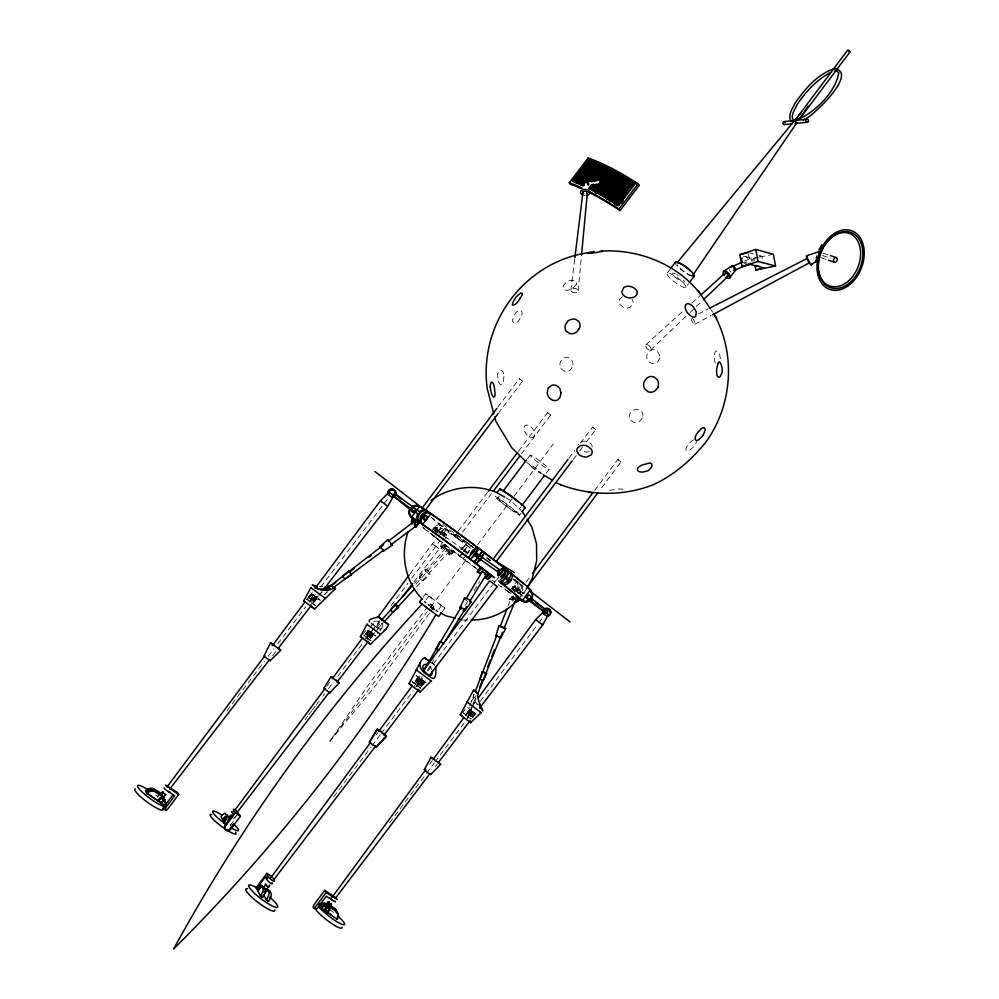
<?xml version="1.0" encoding="UTF-8"?>
<svg xmlns="http://www.w3.org/2000/svg" width="999" height="999" viewBox="0 0 999 999"><rect width="100%" height="100%" fill="white"/><g stroke="black" fill="none" stroke-linecap="round" stroke-linejoin="round"><path stroke-width="0.75" stroke-dasharray="5 3.75" d="M446.491 535.526L446.416 534.552M522.602 381.106L519.318 378.671L522.602 381.106L499.163 412.2M416.583 586.775L449.275 551.498L448.226 549.837L445.766 548.414L414.722 583.079M449.275 551.498L445.766 548.414M578.171 290.784L581.368 256.768M518.419 451.286L547.514 412.662L549.325 413.748L550.661 414.985L521.565 453.671M570.879 290.334L574.862 257.929M550.649 415.06L547.514 412.737M442.432 535.576L442.058 534.153L440.347 534.428A1.261 0.687 -51.8 0 1 441.77 532.842A1.261 0.687 -51.8 0 1 441.67 534.49A3.721 1.161 -52.4 0 1 444.543 533.016A3.721 1.161 -52.4 0 1 443.194 536.5M465.746 559.403C465.646 561.363 462.437 558.953 463.748 557.892M458.454 553.896C457.23 555.606 460.889 557.267 460.976 554.557M580.157 443.231L592.719 427.122L595.704 429.495L585.377 443.294M595.679 429.57L592.32 427.072M465.821 716.096L469.143 707.429M469.705 705.981L474.15 694.405M508.029 606.193L511.401 597.477L515.684 599.125M472.452 705.656L467.345 718.631L473.838 709.927M473.014 704.22L475.849 697.015M467.757 718.493L471.815 708.441M472.39 706.992L475.861 698.376M460.776 549.213C461.476 546.952 463.973 547.614 462.025 549.313M462.3 547.477L460.951 549.462M442.245 542.32L439.21 548.926L413.648 582.255M594.617 490.484L617.794 459.503L618.481 459.827L621.003 461.888L599.662 490.447M620.978 461.95L617.757 459.565M526.523 588.698L523.688 593.743L520.654 596.853M463.886 551.835L465.809 551.211M414.323 686.163L419.892 676.773M422.215 676.66L415.846 687.237L422.377 678.521M465.234 605.307L467.632 601.348M474.001 590.784L479.582 581.53M382.142 627.709C385.602 621.79 375.037 619.105 371.79 622.764C372.652 624.924 375.025 625.948 376.835 627.222C382.142 630.794 384.74 623.713 377.634 633.691M417.57 686.375L422.465 678.408M427.36 670.429L433.891 659.802M444.88 538.261L446.403 537.499L465.746 551.298L465.721 553.259M431.044 611.026L433.991 606.768L430.107 603.858M468.519 553.209L462.437 548.626L461.838 549.562M429.433 613.324L376.236 684.839L329.845 741.233L371.128 681.031L426.011 608.878M475.924 695.566L474.925 698.251L477.247 704.245M429.595 764.297L432.355 760.526M465.571 715.247L471.103 707.692M472.028 706.43L476.635 700.149M375.961 735.089L377.809 732.579M413.836 683.691L419.38 676.173M326.723 686.251L330.432 681.243M363.798 636.251L369.355 628.746M370.279 627.497L374.912 621.253M410.127 573.763L432.355 543.756L437.862 539.048M306.743 599.55L312.337 592.057M462.674 712.687L465.122 709.39M471.141 701.335L475.512 695.466M466.945 713.149L469.767 709.377L471.603 710.626L473.089 711.75L470.104 715.696L466.945 713.149L472.177 716.97M467.107 713.323L469.98 709.502M467.47 713.636L470.379 709.765M467.982 714.06L470.929 710.152M468.618 714.572L471.603 710.626M469.355 715.122L472.152 711.375L469.767 709.377M469.542 714.922L472.327 711.176M389.573 822.914L425.686 774.5M426.61 773.251L434.016 763.323M434.94 762.075L464.572 722.352M480.332 701.223L537.812 624.15M538.736 622.901L543.369 616.695M470.104 715.696L470.841 716.246L473.813 712.299L467.17 707.367M470.841 716.246L471.516 716.72L474.45 712.811L473.376 711.9M472.465 717.369L474.975 713.224L472.065 717.107L471.516 716.72M472.702 717.457L475.324 713.536M419.28 577.11L425.012 569.442M509.727 590.996L516.62 581.78L517.869 582.617A6.506 5.257 -55.7 0 1 516.683 591.945M512.687 589.535L517.869 582.617M514.735 590.958L519.93 584.015L521.178 584.865M512.774 599.85A6.568 6.119 -57.7 0 1 511.226 599.862L509.44 599.088L511.963 595.716M510.214 599.587L513.573 595.092M515.984 591.808L520.304 586.026M526.036 582.167L530.669 575.973M512.537 601.123L515.072 597.727M520.629 596.041L526.785 587.812M439.085 609.328L441.433 605.481M442.245 611.7L444.942 608.116L439.548 604.058M516.471 512.749A11.888 0.762 36.9 0 0 503.384 501.985A11.888 0.762 36.9 0 0 501.261 502.022A11.888 0.762 36.9 0 0 516.471 512.749L520.966 506.768M546.216 473.139L549.038 469.405A11.863 1.111 36.9 0 0 536.188 458.379A11.863 1.111 36.9 0 0 533.703 458.903A11.863 1.111 36.9 0 0 549.038 469.405M685.701 287.462A11.751 2.547 37 0 0 673.838 275.387A11.751 2.547 37 0 0 669.867 277.909A11.751 2.547 37 0 0 685.701 287.462L688.473 283.778M519.58 515.122A15.809 1.011 36.9 0 0 502.197 500.799A15.809 1.011 36.9 0 0 499.325 500.824A15.809 1.011 36.9 0 0 519.58 515.122L521.378 512.724M568.918 458.216L574.537 450.724M573.201 459.528L578.821 452.035M579.757 450.786L584.44 444.543M421.578 686.001C413.661 684.377 414.86 673.151 422.14 679.907L419.13 683.915C420.816 688.361 426.498 683.041 423.588 681.031L420.579 685.052M415.559 681.505L418.481 677.297M415.409 681.343L418.743 677.447M415.921 681.83L418.581 677.472M415.734 681.48L419.205 677.747M416.458 682.267L419.48 678.234L418.943 677.797M416.183 681.768L416.795 682.192L419.805 678.171M417.132 682.804L420.154 678.771L419.48 678.234M416.795 682.192L417.52 682.717L420.542 678.696M417.894 683.403L420.929 679.37L416.059 675.461L423.339 680.619M417.52 682.717L418.319 683.304L421.341 679.295M333.678 796.827L371.029 747.015M371.965 745.766L380.369 734.552M381.293 733.316L413.037 690.971M427.972 671.041L492.382 585.127M493.319 583.878L498.913 576.411M418.718 684.015L421.74 679.982L420.104 678.796M496.94 579.607L498.763 577.16M419.518 684.602L422.54 680.569L426.148 682.991L422.914 680.494L419.905 684.515M420.242 685.127L423.264 681.093L424.65 681.955M420.854 685.551L423.876 681.518M421.116 685.489L424.125 681.468M421.316 685.851L424.338 681.817M421.466 685.814L424.488 681.78M431.755 533.354A6.469 3.521 -51.8 0 0 432.48 535.102L434.153 536.401L436.738 532.979M437.599 531.843L441.895 526.136L440.234 524.825A6.469 3.521 -51.8 0 0 432.842 529.47M362.749 634.565L366.733 629.27L373.738 634.44L370.941 638.036L365.409 633.865L370.941 638.036M440.347 534.003L444.655 528.309L446.316 529.607L442.02 535.302M365.522 633.99L368.206 630.269L368.893 630.706L366.171 634.315M365.746 634.028L368.469 630.419M365.821 634.253L368.244 630.381M366.283 634.64L368.544 630.644M366.745 634.715L369.468 631.106L366.858 629.295M366.883 635.102L369.605 631.493M367.407 635.202L370.13 631.593L368.893 630.669M367.557 635.639L370.292 632.017M368.132 635.726L370.854 632.13L372.327 633.204L373.614 634.315L370.904 637.924M305.032 719.755L307.829 716.033M308.766 714.797L311.576 711.076M312.5 709.839L315.309 706.118M316.246 704.882L319.056 701.161M322.789 696.203L324.663 693.718M328.396 688.761L333.079 682.554M337.749 676.36L363.923 641.645M366.733 637.911L379.857 620.516M391.096 605.606L407.967 583.241M411.713 578.271L439.822 540.983M368.294 636.188L371.016 632.567M368.856 636.276L371.578 632.679L375.836 636.076L369.131 631.281M369.018 636.725L371.74 633.104M369.543 636.813L372.265 633.204M369.68 637.2L372.415 633.591M370.13 637.275L372.852 633.666M370.254 637.599L372.977 633.99M370.592 637.662L373.314 634.053M370.679 637.886L373.401 634.278M230.257 825.274L233.828 820.541M441.233 548.726L444.555 544.318L443.381 543.568A6.456 2.048 -52.5 0 0 441.196 548.226L443.131 550.187L446.453 545.779L443.381 543.568M456.031 537.162L454.595 535.988L457.405 532.255M458.354 531.006L487.45 492.395M462.45 532.155L491.533 493.543M448.788 554.507L452.11 550.099L450.924 549.35A6.444 2.073 -52.5 0 0 448.751 554.008L450.686 555.956L454.008 551.56L450.924 549.35M423.064 597.29L425.761 593.706L431.743 598.189M497.589 498.414L499.388 496.016M527.509 458.666L530.232 455.057M667.207 273.064L669.979 269.38M462.312 549.1L465.721 544.567L470.591 548.251M426.223 599.662L428.921 596.078L429.558 596.553M460.052 556.293L462.612 552.884M463.461 551.748L467.732 546.078L463.449 551.073M463.361 558.791L465.909 555.382M466.77 554.245L471.029 548.576M330.045 740.971L427.147 611.825M430.881 606.855L466.371 559.665M477.572 544.767L513.086 497.539M514.023 496.291L553.271 444.093M497.752 407.205L519.318 378.671M434.203 532.817L440.234 524.825M309.702 598.613L308.316 597.464L311.164 593.468L308.229 597.34L314.26 601.848L317.195 597.976L314.198 595.566L312.687 594.455L309.702 598.613L314.26 601.848M157.392 797.027L158.941 794.992M308.641 597.564L312.063 594.018L309.128 597.889M308.616 597.727L311.551 593.856L310.701 593.181M309.078 598.114L312.025 594.243L311.164 593.468M310.489 598.851L313.424 594.992M310.427 599.175L313.374 595.292L317.195 597.976M226.998 710.689L264.535 661.188M268.294 656.231L273.913 648.813M277.672 643.856L305.831 606.73M309.578 601.785L315.209 594.355M320.854 586.925L388.461 497.777M312.05 600.012L314.985 596.153M312 600.349L314.935 596.465M312.724 600.874L315.709 596.715M313.399 601.061L316.321 597.202M313.361 601.311L316.296 597.439M313.873 601.46L316.795 597.589M313.848 601.635L316.783 597.764M314.148 601.81L317.095 597.864M324.925 594.255L326.76 591.833M435.264 766.62L437.162 764.123M472.964 716.907L476.735 711.937M419.792 688.161L425.462 680.731M369.155 640.284L374.837 632.866M375.786 631.643L382.405 623.001M461.463 549.562L465.721 544.567M272.54 655.731L276.348 650.786M312.525 603.896L318.231 596.478M319.18 595.254L322.04 591.545M461.738 549.413L462.937 547.952M467.707 552.31L469.48 550.137M475.474 713.736L473.101 712.2M365.072 638.548L380.582 621.216M446.428 550.012L447.315 549.038M365.796 639.16L372.065 632.28M376.236 627.697L381.456 621.965M415.909 584.153L447.227 549.762M367.02 640.247L373.351 633.416M377.572 628.87L382.842 623.176M650.761 349.875L688.91 313.561M690.034 312.5L702.372 300.749M234.852 817.357L236.626 815.471M645.841 344.73L683.778 310.439M691.82 303.159L699.862 295.891M423.276 580.594L430.394 574.15M306.88 599.275L309.84 601.635L317.282 595.953M318.506 595.017L322.178 592.182M309.877 602.085L317.27 596.478M310.389 604.795L319.068 598.314M324.026 594.617L327.747 591.845M622.402 296.715L620.004 298.826A7.018 5.757 -1 0 0 620.217 304.645L622.864 306.918A7.005 6.219 17.8 0 0 629.87 307.317L633.041 303.908A7.018 5.232 27.1 0 0 632.18 299.55M694.755 324.263L711.201 315.447M698.251 314.011L707.941 309.066M744.505 261.101L751.223 258.092A2.198 0.624 66.6 0 1 753.009 261.064M443.094 545.117L441.758 547.165L451.223 554.408L452.36 553.533L452.759 552.435L443.219 545.117L441.758 547.165M754.22 261.226L753.671 258.304L757.791 257.255M759.165 256.905L761.912 256.206L763.273 263.524M589.06 451.635L587.449 451.973A7.03 4.82 17.8 0 1 580.656 449.975M753.671 258.304L758.216 257.38M759.74 257.068L771.865 254.608M322.764 586.638L319.58 586.563M462.587 620.054L469.83 619.954M452.684 552.372L451.223 554.408M515.771 599.263L511.363 597.514M743.78 262.762L746.528 263.461M745.479 256.606L755.094 259.116M509.44 599.088L510.452 599.35A6.568 6.119 -57.7 0 0 514.91 598.189M749.6 252.897L753.708 254.008M759.178 255.469L761.912 256.206M435.676 531.293L437.2 530.931L437.137 529.358M823.164 253.197L829.045 255.17M822.577 255.544L830.931 258.379M821.128 257.717L828.471 260.215M380.856 630.057L371.153 623.526L375.961 627.047M454.595 535.988L457.754 538.386L456.318 537.212M430.594 607.242L434.39 609.365M439.173 530.669L435.901 528.821L434.94 530.569M505.806 497.702L510.764 500.624L521.116 510.414M310.726 593.056L311.576 593.693M542.482 474.238L534.34 469.28L526.823 462.387M440.084 527.41L473.489 547.714M446.453 545.779L445.279 545.029A6.456 2.048 -52.5 0 0 443.106 549.687L443.131 550.187M454.008 551.56L452.809 550.799A6.444 2.073 -52.5 0 0 450.649 555.456L450.686 555.956M513.049 596.59L516.958 599.138M412.175 681.568L420.891 688.074M512.15 597.439L512.874 597.914M463.074 712.836L471.178 718.88M306.943 599.013L315.896 605.769M315.384 605.619L309.84 601.635M311.238 593.356L320.342 600.312L312.65 594.73M435.364 531.118L437.662 532.679M515.047 586.151L515.834 586.688M520.004 589.535L520.791 590.072M515.059 587.175L519.817 590.446A1.274 1.036 -55.7 0 1 519.218 592.519A1.274 1.036 -55.7 0 1 517.919 591.283A1.274 1.036 -55.7 0 1 519.817 590.446M439.036 523.863L473.501 547.614M513.623 589.273L518.381 592.544M512.387 589.273A2.135 1.723 -55.7 0 1 513.811 586.113A2.135 1.723 -55.7 0 1 515.859 588.061A2.135 1.723 -55.7 0 1 513.036 589.885L513.449 590.172M420.492 688.186L411.888 681.618M470.991 719.105L463.511 713.461M363.998 635.302L371.178 640.709M370.617 640.634L364.16 635.814M474.188 712.986L476.086 714.235L474.413 712.724M444.942 608.116L438.998 603.658M431.456 662.837L434.902 665.371M369.98 631.455L371.153 632.317M473.651 712.487L467.033 707.479M421.428 679.782L422.727 680.744M524.2 593.943L517.17 588.598M522.677 595.991L515.646 590.634M434.715 609.353L431.543 606.98M434.215 610.014L431.056 607.642M442.682 524.413L473.538 547.564L467.644 542.807M487.137 557.767L490.846 560.551M430.956 604.482L431.905 605.194M432.192 605.431L433.991 606.768L430.769 604.358M441.608 605.594L425.761 593.706M430.631 606.193L433.891 608.653M430.144 606.855L434.802 610.364M431.131 597.752L428.921 596.078M431.893 663.049L434.265 664.847M472.152 711.375L472.914 711.937M418.319 683.304L419.13 683.915M444.043 547.302L445.816 548.651M444.43 532.904L446.241 534.29M441.521 534.415A3.284 1.024 -52.4 0 1 443.831 532.991L446.316 534.915A3.272 1.024 -52.4 0 1 445.217 538.074M456.406 534.328L473.551 547.539M486.988 557.904L490.646 560.726M515.059 579.545L519.942 583.304M439.735 534.328A2.11 1.149 -51.8 0 1 442.295 532.13L442.994 532.617M435.876 528.109L441.958 532.879M434.44 530.182L439.31 534.003M311.95 594.255L312.962 595.054M486.738 558.041L490.322 560.901M513.049 579.045L515.447 580.956M436.888 529.108L446.615 538.136M477.36 704.894L474.225 699.525L473.501 694.43M711.038 309.727L712.712 312.212M430.182 666.121L431.693 669.467M748.513 254.033L750.174 262.987M720.404 358.778L719.755 355.07A7.218 2.198 75.3 0 0 716.907 350.986A7.218 3.259 73.5 0 0 714.61 354.146L714.51 359.59A7.218 3.621 -89.8 0 0 715.321 362.987M466.858 600.936A3.871 1.061 31.1 0 1 466.058 600.374M330.057 909.927A16.696 2.847 37.5 0 1 333.516 912.487M512.799 589.547A2.135 1.723 -55.7 0 1 514.373 586.351A2.135 1.723 -55.7 0 1 516.171 588.698A2.135 1.723 -55.7 0 1 513.074 589.922M518.019 593.331A2.135 1.723 -55.7 0 1 518.843 589.934A2.135 1.723 -55.7 0 1 521.253 591.57A2.135 1.723 -55.7 0 1 518.394 593.581M517.607 593.044A2.135 1.723 -55.7 0 1 518.281 589.735A2.135 1.723 -55.7 0 1 520.854 590.933A2.135 1.723 -55.7 0 1 518.419 593.418M511.301 593.518A6.506 5.257 -55.7 0 1 510.102 593.006L508.866 592.145A6.506 5.257 -55.7 0 0 510.064 592.657M516.62 581.78A6.506 5.257 -55.7 0 1 514.185 592.007M519.93 584.015A6.518 5.27 -55.7 0 1 518.731 593.369M521.977 585.926A6.531 5.27 -55.7 0 1 519.98 594.23M515.684 598.701A6.568 6.119 -57.7 0 1 514.285 599.462M230.806 824.425A11.551 3.484 -56 0 1 230.469 825.186M433.017 529.57A2.123 1.149 -51.8 0 1 434.702 527.11A2.123 1.149 -51.8 0 1 436.188 527.847A2.123 1.149 -51.8 0 1 434.49 530.294A1.261 0.687 -51.8 0 0 435.989 529.083A1.261 0.687 -51.8 0 0 435.539 528.071A1.261 0.687 -51.8 0 0 434.253 529.395M433.653 529.557A2.123 1.149 -51.8 0 1 435.539 527.422A2.123 1.149 -51.8 0 1 436.725 528.421A2.123 1.149 -51.8 0 1 435.052 530.731M440.472 534.303A2.11 1.149 -51.8 0 1 443.119 532.704A2.11 1.149 -51.8 0 1 442.12 535.664M442.295 532.13A2.11 1.149 -51.8 0 1 441.958 534.865M434.153 536.401A6.456 3.521 -51.8 0 1 433.653 535.664M434.515 530.781A6.456 3.521 -51.8 0 1 441.895 526.136M436.188 536.813A6.456 3.521 -51.8 0 0 436.913 538.561L438.586 539.86A6.444 3.534 -51.8 0 1 437.862 538.111M438.124 531.618A6.456 3.521 -51.8 0 1 444.655 528.309M439.785 532.917A6.444 3.534 -51.8 0 1 446.316 529.607M464.173 551.91A1.249 1.249 0 0 1 465.959 551.298A1.249 1.249 0 0 1 466.333 553.134M437.287 531.93A1.261 1.061 -55.5 0 1 438.461 530.494A1.261 1.061 -55.5 0 1 439.535 531.63A1.261 1.061 -55.5 0 1 438.174 532.879M230.869 825.311A2.16 0.649 -55.9 0 1 230.994 824.625M443.469 536.975A3.272 1.024 -52.4 0 1 446.316 534.915M443.831 532.991A3.284 1.024 -52.4 0 1 443.206 535.464M443.618 535.901A3.721 1.174 -52.4 0 1 446.353 534.403A3.721 1.174 -52.4 0 1 444.992 537.887M155.719 795.079A17.408 3.097 36.3 0 1 157.992 796.915M157.805 796.927A2.323 2.135 -29.1 0 1 158.554 795.379M157.705 796.665A2.323 2.135 -29.1 0 1 158.067 795.566M692.507 318.231A3.771 1.049 62.7 0 1 694.967 323.201A3.771 1.049 62.7 0 1 693.231 323.177A3.771 1.049 62.7 0 1 691.071 318.206M751.897 261.201A2.198 0.624 66.6 0 1 751.223 258.092M731.218 272.14A2.185 1.174 47.5 0 1 730.356 271.466M729.994 271.029A2.185 1.174 47.5 0 1 729.457 269.68M585.164 195.579A4.67 3.059 5.9 0 1 583.965 195.404M592.207 446.978A7.005 5.844 6.8 0 0 586.688 441.296L583.029 441.308L579.932 442.807A7.168 4.908 17.8 0 0 578.384 444.892M683.528 280.207A7.393 1.611 37 0 1 681.518 281.543A7.393 1.611 37 0 1 673.301 275.15A7.393 1.611 37 0 1 675.287 273.788M676.723 274.575A7.393 1.611 37 0 1 678.271 275.574M693.643 439.897A7.18 3.696 -56.8 0 0 689.797 443.081L687.312 445.841A7.193 3.409 -40 0 0 686.288 450.537L687.762 450.999A7.193 1.723 -43.4 0 0 692.844 447.527L695.341 444.755A7.18 1.998 -58.6 0 0 696.403 441.82M609.59 490.734A7.28 1.561 3.6 0 1 611.151 490.084L616.096 489.423A7.268 2.348 -10.4 0 1 622.752 489.26L624.113 489.797A7.268 0.949 -14.3 0 1 622.527 490.921M743.194 256.968A3.197 2.972 -70.2 0 1 747.552 258.803A3.197 2.972 -70.2 0 1 744.555 262.849M509.253 592.444A70.18 1.923 36.9 0 1 491.87 579.969M475.749 568.094A70.18 1.923 36.9 0 1 422.028 526.823M523.289 586.313A70.142 2.435 36.9 0 1 513.274 579.47M469.33 547.315A70.142 2.435 36.9 0 1 432.405 518.568M508.678 591.808A65.647 1.798 36.9 0 1 500.599 586.101M477.547 569.28A65.647 1.798 36.9 0 1 427.272 530.794M424.862 528.858A65.647 1.798 36.9 0 1 422.664 527.072M516.471 581.406A65.609 2.273 36.9 0 1 513.224 579.17M469.667 547.39A65.609 2.273 36.9 0 1 428.559 515.047M691.882 275.499A10.04 2.26 37 0 1 683.865 271.341A10.04 2.26 37 0 1 676.96 264.573M691.595 276.211A11.738 2.635 37 0 1 676.66 265.259M534.39 435.527L533.216 437.287A7.068 3.646 44.8 0 1 527.897 435.901A7.068 3.297 54.7 0 1 524.075 429.895L524.487 426.123A7.055 4.583 64.3 0 1 529.333 425.849L532.042 428.059A7.055 5.045 49.5 0 1 534.652 434.353L534.39 435.527M520.479 591.233L518.918 593.194L520.479 591.233M503.921 376.586L503.459 380.294A7.33 2.86 81.7 0 1 501.773 384.79A7.18 2.81 81.7 0 1 497.789 378.758L497.639 373.863L499.463 371.041A7.168 3.521 -83.3 0 1 503.496 373.151L503.921 376.586M659.69 358.054L658.166 361.288L655.269 363.261A6.993 6.543 -89.4 0 1 647.752 360.302L647.027 358.629A7.168 6.706 -89.4 0 1 648.501 351.71L652.647 349.55A6.993 5.994 64.6 0 1 659.69 356.268L659.69 358.054M520.117 318.231L518.444 321.004A7.143 4.021 -68 0 1 513.823 323.002L512.662 321.516A7.143 2.435 -64 0 1 514.148 315.434L516.121 312.3A7.13 2.71 -48.3 0 1 520.754 310.314L521.89 311.813A7.13 4.296 -50.1 0 1 520.404 317.882L520.117 318.231M572.115 367.432L570.304 369.955A6.906 6.518 72.6 0 1 563.748 370.866L561.088 368.656A6.906 5.969 -83.7 0 1 560.427 361.725L562.474 358.828A6.906 6.231 -53.5 0 1 569.043 357.929L571.69 360.139A6.906 6.768 -58.8 0 1 572.352 367.058L572.115 367.432M642.394 417.919L640.147 420.679A6.931 5.644 -27.6 0 1 633.391 422.152L630.606 420.329A6.918 6.369 -10.9 0 1 629.757 413.936L632.005 411.176A6.918 6.618 -50.3 0 1 638.748 409.715L641.533 411.513A6.918 5.907 -53.6 0 1 642.394 417.919M576.373 284.278L573.364 287.5A7.318 4.396 -32.9 0 1 566.87 290.297L565.422 290.16A7.143 4.296 -32.9 0 1 563.636 285.102L567.32 281.268L570.891 280.282A7.143 4.058 -14.6 0 1 576.373 284.278M237.013 815.384L233.666 818.406L236.9 815.496M432.542 543.868L439.21 548.926L432.542 543.868M425.499 570.754A3.584 0.937 42.3 0 0 430.194 574.3A3.584 0.937 42.3 0 0 427.422 570.354A3.584 0.937 42.3 0 0 425.499 570.754M419.642 578.084A2.66 0.699 42.3 0 0 423.126 580.706A2.66 0.699 42.3 0 0 421.079 577.772A2.66 0.699 42.3 0 0 419.642 578.084M514.685 589.398A1.274 1.024 -55.7 0 0 515.272 587.337A1.274 1.024 -55.7 0 0 513.399 588.161A1.274 1.024 -55.7 0 0 514.685 589.398M516.308 590.634A1.274 0.749 -52 0 0 517.307 588.748A1.274 0.749 -52 0 0 515.621 589.472A1.274 0.749 -52 0 0 516.308 590.634M512.812 598.925A1.286 1.199 -57.5 0 0 513.299 596.765A1.286 1.199 -57.5 0 0 511.263 597.527A1.286 1.199 -57.5 0 0 512.812 598.925M645.741 346.366A3.559 1.711 47.2 0 0 650.374 350.112A3.559 1.711 47.2 0 0 648.801 345.429A3.559 1.711 47.2 0 0 645.741 346.366M571.965 291.983A3.659 2.235 6 0 0 578.059 291.358A3.659 2.235 6 0 0 573.563 288.336A3.659 2.235 6 0 0 571.965 291.983M531.218 466.383A7.455 0.662 36.9 0 0 540.834 473.002A7.455 0.662 36.9 0 0 532.717 466.083A7.455 0.662 36.9 0 0 531.218 466.383"/><path stroke-width="1.5" d="M382.567 549.962L383.616 550.998L392.32 545.029L387.912 539.497L380.219 546.528L380.869 547.739M383.616 550.998L380.219 546.528M387.912 539.497L388.761 541.121M581.518 255.22L587.462 191.808M731.318 267.108L731.355 266.646A2.597 1.411 46.5 0 1 732.816 266.121L733.94 266.733A2.872 1.561 46.5 0 1 735.539 268.931L735.601 269.93A2.597 1.411 46.5 0 1 734.14 270.454L733.591 270.217M395.005 604.233L390.609 609.79L392.108 611.788L393.269 612.3L393.156 611.513M574.862 257.929L583.016 191.558M815.946 261.913L816.782 255.906M583.916 183.229L584.003 182.742A2.023 1.586 42.5 0 1 585.027 181.868L586.663 182.243A2.735 2.16 42.4 0 1 587.612 183.104M588.111 185.252L587.936 183.641M165.759 808.903L163.711 807.567L163.411 808.666L165.534 809.515M472.377 556.955C486.326 533.329 473.588 563.985 468.369 557.779L476.648 546.765L484.527 552.722L481.918 557.005M418.818 514.585L393.032 495.529L393.556 494.23L394.53 493.394L420.342 512.462L418.818 514.585L418.956 513.973M479.283 559.977L480.082 559.128M369.255 621.89C368.169 618.219 375.936 618.319 378.171 616.683L388.561 625.074L385.751 629.432L370.529 644.18L360.389 636.625L367.008 624.213M476.648 546.765L468.369 557.779M408.241 531.618C399.95 554.333 405.094 581.893 422.315 599.113M478.296 555.906C479.183 552.897 474.1 554.358 476.273 556.493L497.902 571.89M488.548 577.959L489.697 577.784L489.935 576.361M473.926 690.971L473.601 690.047L478.146 693.855C475.024 697.514 487.05 717.045 481.343 708.815M429.545 661.313L424.575 657.767C415.559 662.612 421.178 672.277 428.421 675.349C436.9 684.203 435.714 671.753 436.051 666.208M502.022 626.848L505.656 628.621L500.824 637.712L496.016 635.726L498.826 625.998L501.148 626.523M485.876 673.026L486.625 673.526L483.354 680.431L479.932 679.133L482.192 671.765L484.852 672.552M475.262 691.52L496.915 635.114M500.249 626.435L506.918 609.09M479.82 686.925L482.654 679.72M487.762 666.745L490.596 659.54M491.733 656.655L494.567 649.45M477.597 694.068L502.485 632.28M504.22 627.971L514.647 602.097M531.106 599.812L531.093 600.961L545.879 613.011M381.481 731.668L377.335 729.02L369.493 742.307L376.173 747.252L386.401 736.113L383.816 733.491M439.722 641.758L436.076 648.875L436.963 649.874M460.027 607.479L464.51 598.151M799.325 119.318L850.049 51.848L849.325 50.562L847.751 50.012L794.217 121.453M479.82 711.425L481.093 712.674L470.616 722.652L460.252 714.822L473.526 690.097M431.156 680.881L420.167 692.045L409.041 683.641L420.092 662.849M481.98 556.593L481.081 557.842M334.265 587.537L335.489 588.648L314.623 608.99L303.721 600.861L310.914 587.624M438.161 762.087L440.709 764.385L430.656 774.487L427.722 772.614L424.3 769.68L431.056 757.242L434.503 759.34M278.434 648.214L280.694 650.324L270.167 660.664L263.848 656.181L270.542 642.819L274.625 645.354M548.414 614.585L542.719 624.924L479.57 708.204M393.731 495.704L387.724 506.381L322.989 590.309M527.235 587.437L532.192 578.608L536.663 560.988L536.5 543.681L531.855 527.122L527.06 519.118M818.793 250.025L821.84 244.68M435.502 615.396C362.625 737.012 273.988 849.013 173.576 949.05C241.958 824.362 325.349 707.779 422.377 603.758M423.863 670.054L461.251 606.942M466.021 598.888L481.93 572.027M369.355 742.082L377.272 729.133L386.401 736.113M484.415 574.45L485.139 573.264M445.317 641.196L466.533 606.63M469.792 601.323L485.302 576.061M336.039 679.969L339.285 682.879L329.695 692.806L323.888 688.311L331.031 676.71L332.929 677.697M267.158 879.482C266.82 881.305 274.525 886.225 272.053 882.704M224.663 818.618L224.251 820.017L225.262 817.969M482.105 558.091L482.729 557.017L481.968 557.754M471.99 553.071L471.366 554.133L472.577 552.709M473.189 551.885L473.563 551.248L472.664 552.135M692.669 275.374L796.865 122.74M799.487 118.893L808.241 106.069M486.625 673.526L482.142 671.827M479.757 555.369L482.367 551.086L474.1 562.1L476.261 563.723L479.882 559.715M480.919 559.103L479.97 560.639L481.431 559.015M326.286 905.181L329.046 901.41M331.818 897.639L425.899 769.33M433.279 759.265L463.723 717.757M478.484 697.627L535.664 619.642L543.98 611.213A3.859 3.559 -58.3 0 0 543.843 614.11M729.745 277.997L735.414 270.279M263.237 888.024L266.009 884.265M270.629 877.996L370.417 742.607M378.733 731.33L412 686.201M423.077 671.153L489.61 580.894L493.831 583.94L497.202 586.625L429.233 675.786M228.509 818.73L231.293 814.984M234.066 811.238L324.875 688.748L325.449 689.148M332.292 678.746L362.862 637.499M377.697 617.507L409.19 575.012M818.543 251.91L818.543 253.409M464.847 610.576L470.991 602.31M160.452 795.753L163.249 791.995M166.983 787L264.81 655.781M272.265 645.791L304.882 602.047M315.122 588.299L380.357 500.824L387.949 493.206M473.002 552.147L472.452 552.971M472.814 552.509L474.113 550.511L472.914 551.935M334.228 896.64L324.75 890.346L314.51 904.045A3.409 1.224 -57.1 0 0 313.549 907.904L316.221 909.04A3.409 1.224 -57.1 0 0 317.757 907.641L326.261 896.253L335.339 901.91L335.102 901.223M324.75 890.346L326.111 892.631L315.846 906.393A3.409 1.224 -57.1 0 1 314.31 907.779L313.549 907.904M327.135 912.649L330.819 907.716L337.063 912.087A7.03 6.306 -38.9 0 1 337.35 919.392L319.405 906.98A11.926 10.689 -38.5 0 1 330.269 906.78L336.501 911.15A7.018 6.294 -38.9 0 1 337.799 914.634M501.523 583.191L509.715 572.252L511.426 573.601A6.856 3.996 -51.9 0 1 510.364 581.143A6.856 3.996 -51.9 0 1 503.246 584.54L501.523 583.191A6.868 3.996 -51.9 0 0 508.641 579.782M532.529 573.501L592.769 492.957M527.41 587.087L597.814 492.919M531.78 597.739A6.643 6.593 -72.6 0 1 522.202 600.824L530.119 590.222A6.643 6.593 -72.6 0 1 532.23 596.153M476.261 563.723L479.008 560.052M481.768 556.381L484.527 552.722M441.346 612.899L438.661 616.483L429.732 609.902L419.455 602.072L422.165 598.488M521.865 505.569L544.343 475.636M689.385 282.555L693.993 276.411M476.985 571.865L480.519 567.145L483.891 569.555A6.881 2.335 -52.5 0 1 479.57 573.276L477.547 571.728A6.893 2.323 -52.5 0 0 481.868 568.006M522.277 511.525L524.975 507.929M493.693 559.915L493.019 559.328L567.981 459.465M572.265 460.776L496.078 561.688M484.99 577.996L488.523 573.289L491.908 575.699A6.868 2.36 -52.5 0 1 487.574 579.408L485.564 577.859A6.868 2.36 -52.5 0 0 489.885 574.15M255.906 887.974L266.895 873.313L272.415 876.96M257.267 887.674L265.484 876.722L267.695 878.171M257.917 891.008L261.9 885.701L263.324 888.948A7.68 2.547 -56.8 0 1 260.389 896.003L262.612 897.452A7.68 2.547 -56.9 0 0 265.534 890.396L264.098 887.137A12.987 4.296 -56.9 0 0 262.337 886.637M264.56 893.768L267.744 889.522L269.181 892.794A7.667 2.56 -56.9 0 1 266.271 899.849L268.494 901.298A7.667 2.572 -56.9 0 0 271.391 894.242L269.942 890.971A12.975 4.333 -56.9 0 0 267.682 890.571M235.489 810.027L233.466 809.227L235.377 812.886L225.362 826.161A3.297 3.009 -33.5 0 0 226.773 830.569L228.334 830.693A3.297 3.009 -33.5 0 0 230.432 829.52L240.422 816.258L236.164 810.514M233.729 823.888L230.057 828.77A3.284 3.009 -33.5 0 1 229.445 829.32M488.386 491.146L517.482 452.522M493.419 491.046L519.68 456.168M497.177 492.457L499.887 488.861M502.997 491.233L526.598 459.877M670.903 268.157L675.524 262.013M410.577 508.204A6.681 6.681 0 0 0 411.426 517.195L419.592 506.568A6.693 6.681 0 0 0 411.838 507.017A6.681 6.681 0 0 1 419.455 506.58L419.592 506.568M422.19 508.029L496.815 408.441M498.226 413.436L425.174 510.252A65.609 2.273 36.9 0 1 494.018 560.189M415.921 527.11L419.418 522.502L415.259 519.405A6.743 6.431 -57 0 0 414.685 525.724L415.921 527.11L415.359 526.148A6.756 6.444 -57.1 0 1 415.921 519.817M417.495 514.273A6.781 5.719 -55.5 0 0 418.406 521.466L419.58 522.277L421.391 519.88M422.727 524.425L430.906 513.598L429.72 512.799A6.806 5.732 -55.6 0 0 421.491 514.96A6.806 5.732 -55.6 0 0 421.541 523.613L422.727 524.425A6.818 5.744 -55.6 0 1 422.677 515.771A6.818 5.744 -55.6 0 1 430.906 513.598M611.001 169.743L594.405 191.583L593.668 191.184L610.252 169.355L612.1 171.328M596.278 193.544L595.154 191.983L611.738 170.142L613.598 172.115M612.487 170.529L595.891 192.382L595.154 191.983M596.64 192.782L613.236 170.929L613.973 171.304L597.377 193.182L596.64 192.782L597.377 193.182M614.747 171.741L598.139 193.606L598.913 194.031L615.521 172.165L614.747 171.741L615.859 173.327M621.778 175.674L605.132 197.602L604.345 197.14L620.978 175.212L622.864 177.26L622.077 176.798M605.918 198.052L622.564 176.124L623.364 176.586L606.718 198.526L605.918 198.052L607.042 199.613M610.264 201.548L609.153 200L625.811 178.047L627.709 180.107L625.811 178.047M626.623 178.521L609.964 200.487L609.153 200M627.447 179.008L610.776 200.974L611.613 201.486L628.271 179.52L627.447 179.008L628.533 180.594M614.11 203.047L630.781 181.069L631.618 181.581L614.947 203.571L614.11 203.047L615.222 204.608M625.399 191.184L628.171 187.525M615.784 204.096L632.467 182.105L633.329 182.642L616.645 204.645L615.784 204.096L616.895 205.644M623.376 197.103L626.148 193.444M172.927 794.892L164.947 805.419A3.534 0.962 -55.6 0 0 164.46 806.143M621.39 203.084L623.239 200.649M638.111 183.779L639.185 185.352L620.092 210.564L618.98 209.016L638.111 183.779A107.467 25.025 37.4 0 0 588.061 158.079L569.268 182.755L570.417 184.303A107.455 23.239 37.3 0 1 580.894 188.511M178.571 794.692L165.522 785.127L177.672 792.657L178.571 794.692L167.844 808.84A3.521 0.962 -55.6 0 1 165.447 810.002M328.746 907.067L331.568 903.346M335.339 898.363L429.62 774.063M438.086 762.886L470.142 720.629M588.711 159.902L572.302 181.456L589.323 160.115L588.711 159.902L589.835 161.476M593.681 161.726L577.222 183.366L577.859 183.629L594.33 161.988L593.681 161.726L594.805 163.312M585.876 182.33L599.637 164.248L598.95 163.936L582.454 185.639L583.116 185.951M586.55 182.642L600.312 164.548L602.097 166.433M588.136 181.743L600.986 164.847M589.735 180.856L601.673 165.16L602.372 165.484L590.434 181.194M591.133 181.531L603.071 165.822L603.771 166.146L591.833 181.868M593.443 180.994L604.47 166.483L605.182 166.821L594.143 181.331M588.623 188.586L591.383 184.965M593.006 184.103L589.335 188.948L590.047 189.31L593.731 184.465M594.855 181.681L605.894 167.158L607.717 169.106M596.49 180.844L606.618 167.52M594.455 184.84L590.771 189.685L591.495 190.047L596.091 183.991M598.139 179.995L607.342 167.882L608.066 168.244L598.851 180.357M596.815 184.365L592.207 190.422L592.931 190.797L598.463 183.516M599.575 180.732L608.791 168.606L609.515 168.968L600.299 181.094M264.048 892.469L269.718 885.039M273.489 880.082L375.437 746.353M383.928 735.214L418.856 689.397M236.626 813.111L329.395 692.132M336.963 682.255L368.206 641.508M402.285 597.077L412.699 583.491M478.758 556.73L474.1 562.1M163.074 797.664L164.972 795.192M169.73 789.023L269.68 659.427M278.246 648.326L310.614 606.356M505.656 628.621L498.826 625.998M430.656 774.487L430.157 773.825M470.616 722.652L469.717 721.715M496.016 635.726L497.152 635.901M677.846 261.863L801.31 112.45M409.827 507.679L408.529 508.391L392.669 495.554M424.3 769.68L425.087 769.979M381.618 620.054L412.662 585.389M376.261 747.202L386.451 736.001L376.173 747.252L375.162 746.078M383.891 622.04L414.473 589.048M393.881 494.992L393.032 495.529M519.642 597.889C507.829 611.75 489.547 620.404 471.278 619.929M393.381 612.212L398.526 607.305M703.496 299.688L729.307 275.125M460.252 714.822L462.437 716.158M725.149 273.027L701.011 294.855C678.521 264.66 639.135 248.938 602.022 251.074L599.787 251.273M343.107 576.923L342.62 576.098L348.651 571.003L351.561 574.912L344.78 579.033M466.908 701.872L481.093 712.674M324.625 590.297L383.454 544.954M388.361 541.171L414.21 521.378M325.911 589.934L335.776 582.454M349.338 572.177L354.27 568.431M369.081 557.217L371.541 555.344M811.263 264.847L816.245 261.089M332.717 588.136L383.566 550.224M391.009 544.667L414.573 527.097M339.285 682.879L331.031 676.71M806.78 118.132C813.236 115.147 858.178 73.377 834.852 68.631M723.95 271.041L731.867 266.084M385.751 629.432L384.203 630.332M431.106 500.449C449.525 486.75 474.4 483.841 495.729 492.045L504.57 496.978M830.481 72.577C817.032 79.321 805.306 92.233 797.14 104.583C794.817 109.902 789.585 116.708 793.843 120.167M335.489 588.648L334.503 588.086L328.246 590.347L321.129 590.034L317.52 588.648L312.2 584.802L317.195 586.326M712.574 314.71L809.889 262.562M803.196 120.067L806.605 118.244M709.327 308.354L807.654 258.179M732.417 266.508L741.82 262.3M734.852 270.18L748.701 263.998M850.049 51.848L848.8 51.523M794.242 121.166L795.778 121.766M532.005 598.913L547.415 610.963M755.843 269.98L764.098 267.907L750.449 264.473L742.07 266.596L739.847 254.683L755.793 249.438L773.376 254.295L775.561 265.996L755.843 269.98L755.032 265.597M806.618 255.719L818.343 251.873M742.07 266.596L758.029 261.451L775.561 265.996M795.554 120.155C815.084 113.686 836.55 90.26 838.661 72.815M436.126 648.763L439.048 650.112M590.347 252.335C524.75 261.026 478.533 323.239 487.212 388.486L493.806 413.961M739.847 254.683L748.226 252.535M440.584 764.41L431.056 757.242M507.355 577.859C511.6 577.472 507.317 583.154 506.543 578.933M834.552 68.619C817.369 74.063 804.969 88.998 795.004 103.322C792.707 108.379 786.638 116.296 791.732 121.616M431.568 681.306L416.146 669.792L416.945 670.154M409.041 683.641L411.563 685.177M170.18 792.232C168.381 791.97 162.987 788.373 164.335 787.649M323.888 688.311L324.8 688.736M326.461 586.301L331.406 585.264L334.503 588.086M784.128 121.616L806.992 119.218M419.105 506.618L419.23 506.605A6.668 6.656 0 0 0 411.513 507.042M784.34 124.575L791.957 123.801M795.004 123.501L807.204 122.253M556.518 482.779L559.939 484.527C590.234 495.929 623.626 496.528 653.833 484.49C674.462 474.762 691.358 460.002 705.644 442.382C732.667 405.394 736.213 353.221 713.548 313.449L716.895 318.406M411.101 517.195L411.226 517.195A6.668 6.656 0 0 1 410.364 508.229M594.305 251.398L587.587 253.122L588.923 253.197A7.443 1.474 -10.7 0 0 595.729 252.572L600.786 251.648A7.443 0.649 3.1 0 0 602.022 251.074M324.2 587.512C343.993 590.409 307.317 589.385 317.307 586.913M834.427 71.179L837.112 71.141L838.848 73.064M427.722 664.323C414.023 663.411 433.728 684.015 432.092 671.253M265.222 884.003L266.995 886.225L269.043 886.787M360.389 636.625L361.788 637.437M232.592 811.588L231.756 811.488L233.279 814.422L224.987 825.411A3.284 3.009 -33.5 0 0 226.411 829.819L227.173 829.969M230.132 815.434L232.18 817.657M280.694 650.324L270.542 642.819M455.581 618.269L445.754 615.759L440.709 612.924M458.379 618.98L461.188 619.692M476.898 556.755L476.273 556.493M559.939 484.527L561.825 485.039M588.436 492.032L592.32 493.069M303.721 600.861L305.382 601.823M830.519 255.669L836.413 257.655A2.51 1.786 -68.9 0 1 836.238 261.8A2.51 1.786 -68.9 0 1 833.478 260.352A2.51 1.786 -68.9 0 1 836.413 257.655M828.471 260.215L834.34 262.213M531.093 600.961L532.455 600.312L532.642 598.888M499.313 572.477L500.249 573.064M369.443 742.032L370.292 742.457M392.457 545.504L391.034 544.118M795.654 122.815L796.553 123.002L796.303 122.265M421.778 507.654L424.925 509.989M482.43 679.782L483.391 680.381M500.224 637.125L501.086 637.662M493.019 559.328L496.403 561.888A65.609 2.273 36.9 0 1 523.339 583.741M613.985 171.316L613.236 170.929L614.335 172.515M163.249 792.469L161.988 792.032L166.084 794.754M497.202 586.625L496.466 586.151M419.443 602.085L420.442 602.759M342.62 576.098L344.992 579.233M543.518 474.862L552.609 480.394M495.516 561.101L514.435 572.589M437.512 611.413L435.976 610.289M535.914 619.792L542.719 624.924L541.982 624.462M415.584 519.942L412.612 517.757A6.706 6.406 -57 0 0 412.05 524.05M418.743 522.077L419.418 522.502M329.171 902.284C324.663 899.812 333.167 906.955 331.144 903.87M633.541 185.727L630.869 184.028A107.48 24.8 37.4 0 0 588.96 162.437L586.638 161.638L587.662 160.29L589.984 161.089A107.48 24.888 37.4 0 1 631.905 182.655L634.59 184.353M632.504 187.1L629.832 185.402A107.492 24.713 37.4 0 0 587.936 163.786L585.614 162.987L584.577 164.323L586.913 165.135A107.492 24.613 37.4 0 1 628.783 186.776L631.455 188.474M629.87 188.349L631.655 189.485M630.419 189.847L627.747 188.149A107.505 24.525 37.4 0 0 585.889 166.483L583.553 165.672L582.529 167.02L584.852 167.832A107.517 24.426 37.4 0 1 626.698 189.523L629.37 191.221M628.334 192.595L625.661 190.896A107.517 24.326 37.4 0 0 583.828 169.181L581.505 168.369L580.481 169.705L582.804 170.529A107.53 24.238 37.4 0 1 624.625 192.27L627.285 193.981M626.248 195.354L623.576 193.644A107.53 24.138 37.4 0 0 581.78 171.878L579.457 171.054L578.433 172.402L580.744 173.227A107.542 24.051 37.4 0 1 595.841 179.857M625.199 196.728L622.539 195.017A107.542 24.051 37.4 0 0 599.999 181.98M624.163 198.102L621.49 196.391A107.555 23.951 37.4 0 0 598.963 183.341M623.114 199.475L620.454 197.765A107.555 23.864 37.4 0 0 597.926 184.715M622.077 200.861L619.405 199.138A107.567 23.764 37.4 0 0 594.105 184.64M621.028 202.235L618.369 200.524A107.567 23.676 37.4 0 0 591.695 185.315M619.992 203.609L617.32 201.898A107.58 23.576 37.4 0 0 590.659 186.676M618.943 204.982L616.283 203.272A107.592 23.489 37.4 0 0 589.622 188.037M515.909 596.603L520.017 599.662A6.606 6.156 -57.8 0 1 514.335 601.91M519.23 599.138L520.017 599.662M268.494 901.298L266.271 899.849L263.761 894.829M314.31 907.779L316.221 909.04M319.243 905.344L321.715 906.98M318.531 905.444L320.916 907.03M165.572 806.118A12.512 11.489 -28.8 0 0 161.688 795.903L154.658 791.508A7.38 6.793 -28.6 0 0 146.716 793.693L146.403 792.881L165.572 806.118L146.403 792.881A7.368 6.781 -28.6 0 1 154.333 790.709L161.351 795.092A12.5 11.476 -28.8 0 1 165.197 801.46M319.405 906.98L325.612 911.076M328.097 912.711L331.83 915.171M168.194 791.445L174.7 795.753L165.809 807.492A3.534 0.962 -55.6 0 1 163.411 808.666M328.833 904.332L335.04 908.69A6.993 6.281 -38.8 0 1 335.964 910.301M329.37 905.256L335.589 909.614A7.005 6.281 -38.8 0 1 336.838 912.462M224.375 823.251A11.576 3.447 -55.9 0 0 226.561 815.696L225.212 813.411A6.806 2.023 -55.8 0 0 221.029 816.495L224.375 823.251L226.373 824.575A11.563 3.459 -55.9 0 0 228.559 817.02L227.185 814.722A6.793 2.035 -55.9 0 0 226.423 814.822M326.111 892.631L337.212 899.487L335.015 897.239M235.377 812.886L240.422 816.258M387.15 506.031C388.611 506.755 378.509 499.238 381.331 501.66M510.164 572.877L512.699 574.625M388.711 624.45L378.171 616.683M333.092 900.773L329.37 897.601M477.909 554.32L499.55 569.692M424.575 657.767L430.307 661.987M535.476 602.31L544.243 608.816M528.933 600.636L543.968 611.788M225.886 824.362L222.49 821.84A16.084 2.66 36.7 0 1 212.625 811.663A16.084 2.66 36.7 0 1 222.053 815.184M390.047 492.832L393.331 495.354M545.054 611.975L548.101 614.323M527.934 588.386L530.407 590.234M429.745 609.889L424.825 606.181M428.259 604.507L429.857 605.719M425.736 602.597L424.65 601.76M374.9 471.503L422.115 507.892M529.707 590.834L570.042 621.927M310.639 605.656L314.623 608.99M367.869 641.92L370.529 644.18M432.018 514.373L434.403 516.271M417.157 689.36L420.267 692.02M395.392 494.368L401.049 498.963M474.1 690.359L478.146 693.855M329.195 691.995L330.107 692.931M269.28 659.702L270.167 660.664M525.699 461.376L511.788 447.802L495.866 421.353L494.63 416.92M233.004 813.049L232.068 812.087M380.432 634.253L366.82 624.163M809.627 262.175L808.016 259.415M522.152 511.388L525.462 516.446M325.362 598.413L310.639 587.524M588.061 158.079L589.173 159.653M598.95 163.936L600.062 165.522M608.791 168.606L609.889 170.192M607.342 167.882L608.441 169.468M622.564 176.124L623.663 177.71M630.781 181.069L631.868 182.642M349.163 571.99L348.564 571.028M698.388 290.984L710.202 308.491M733.828 268.057L734.627 269.443M480.157 706.817L480.731 708.004M273.077 878.208C278.546 886.263 265.759 876.498 266.895 873.313M265.484 876.722L267.158 879.957M261.401 895.042L262.612 897.452L260.389 896.003L256.194 887.549A12.999 4.283 -56.9 0 1 261.9 885.701M226.411 829.819L226.773 830.569M479.021 704.27L479.62 705.706M162.45 795.004A12.45 11.439 -28.7 0 0 160.477 792.956L153.484 788.586A7.343 6.756 -28.5 0 0 145.579 790.746L145.891 791.558A7.355 6.768 -28.5 0 1 153.809 789.385L160.814 793.768A12.463 11.451 -28.7 0 1 161.526 794.392M145.579 790.746L145.891 791.558M755.793 249.438L758.029 261.451M418.843 506.218A70.142 2.435 36.9 0 1 480.469 549.625A70.142 2.435 36.9 0 1 530.369 590.509M483.491 572.29A2.51 0.737 31.1 0 1 485.589 573.638A2.51 0.737 31.1 0 1 486.113 574.737M530.407 590.334A6.656 6.606 -72.6 0 1 531.256 599.275A6.656 6.606 -72.6 0 1 522.477 600.948M397.914 606.018A2.335 0.662 42.3 0 1 397.902 607.342A2.335 0.662 42.3 0 1 395.204 604.982A2.335 0.662 42.3 0 1 396.166 604.482M396.615 604.795A2.335 0.662 42.3 0 1 397.078 605.169M464.835 599.25A3.871 1.061 31.1 0 1 465.846 598.176A3.871 1.061 31.1 0 1 470.342 600.849A3.871 1.061 31.1 0 1 470.104 602.385M461.188 609.128A2.885 0.774 31.1 0 1 460.676 607.429A2.885 0.774 31.1 0 1 464.61 609.765A2.885 0.774 31.1 0 1 463.074 610.252M439.972 642.444A2.56 0.637 31.1 0 1 440.746 641.87A2.56 0.637 31.1 0 1 443.793 643.806M315.459 909.152A3.409 1.224 -57.1 0 1 315.309 907.429M319.405 905.032A11.888 10.677 -38.5 0 1 327.709 904.545M336.163 910.901A6.993 6.281 -38.8 0 1 336.338 912.811M318.881 904.107A11.876 10.664 -38.5 0 1 328.022 903.945M337.837 916.071A16.696 2.847 37.5 0 1 339.835 923.363A16.696 2.847 37.5 0 1 318.656 906.33M341.958 927.184A16.696 2.885 37.5 0 1 329.832 922.277A16.696 2.885 37.5 0 1 315.334 908.353M319.942 907.904A11.938 10.702 -38.5 0 1 330.819 907.716M337.587 916.582A7.018 6.294 -38.9 0 1 337.387 917.219M526.898 594.805A2.173 2.16 -72.6 0 1 528.009 594.73M526.286 596.952A1.299 1.286 -72.6 0 1 527.834 595.591M528.034 598.451A1.311 1.299 -72.7 0 1 527.534 598.001M527.347 597.027A1.311 1.299 -72.7 0 1 527.897 596.191M530.706 591.283A6.631 6.581 -72.6 0 1 531.431 592.744M527.971 601.011A6.631 6.581 -72.6 0 1 521.74 600.624L521.466 600.511A6.618 6.568 -72.5 0 0 527.697 600.886M546.59 610.826A1.274 1.036 -51.1 0 1 547.789 611.788A1.274 1.036 -51.1 0 1 546.503 613.174A1.274 1.036 -51.1 0 1 545.529 611.975M516.958 599.138A1.299 1.199 -57.5 0 1 517.257 601.098A1.299 1.199 -57.5 0 1 515.322 601.023M516.62 600.986A6.593 6.144 -57.8 0 1 515.097 601.386M326.111 910.139A1.336 1.199 -38.7 0 1 327.135 908.128M326.211 904.045A2.223 1.998 -38.6 0 1 327.023 904.682M326.024 903.733A2.223 1.998 -38.6 0 1 326.848 904.382M328.771 910.613A2.235 1.998 -38.7 0 1 325.212 910.364A2.235 1.998 -38.7 0 1 327.285 907.267A2.235 1.998 -38.7 0 1 329.096 910.139M545.516 610.064A3.397 3.134 -58.3 0 1 550.549 611.763A3.397 3.134 -58.3 0 1 546.603 615.884A3.397 3.134 -58.3 0 1 544.905 610.701M545.167 608.903A3.384 3.134 -58.3 0 1 548.901 609.79M543.131 611.613A3.384 3.134 -58.3 0 1 543.818 610.002M545.104 609.615A3.859 3.559 -58.3 0 1 550.786 611.388A3.859 3.559 -58.3 0 1 546.665 616.283M543.044 613.598A3.846 3.559 -58.3 0 1 549.4 609.59M549.85 610.426A3.846 3.559 -58.3 0 1 550.049 612.35M548.588 614.909A3.846 3.559 -58.3 0 1 547.752 615.434M228.734 829.707A3.284 3.009 -33.5 0 1 227.959 829.932M234.565 824.912A16.084 2.66 36.7 0 1 232.38 828.533M235.564 832.167A16.084 2.697 36.7 0 1 221.628 826.485A16.084 2.697 36.7 0 1 211.788 814.51M233.566 823.626A11.551 3.496 -56 0 1 233.354 824.3M232.804 825.748A11.551 3.496 -56 0 1 231.681 828.096M228.296 817.881A6.793 2.048 -55.9 0 1 230.469 816.907M225.175 817.594A2.16 0.649 -55.8 0 1 226.099 818.056A2.16 0.649 -55.8 0 1 224.038 820.703A2.16 0.649 -55.8 0 1 224.176 818.868M233.853 823.775A2.16 0.662 -55.9 0 1 233.279 824.724M264.985 889.335A12.975 4.321 -56.9 0 1 267.744 889.522M269.83 897.239A18.069 3.347 37.1 0 1 274.188 906.792A18.069 3.347 37.1 0 1 251.361 890.134A18.069 3.347 37.1 0 1 257.667 888.361M274.887 910.114A18.069 3.397 37.1 0 1 257.193 901.785A18.069 3.397 37.1 0 1 247.515 888.748M269.193 891.508A2.41 0.812 -56.8 0 1 269.418 891.558M260.152 885.863A2.423 0.799 -56.8 0 1 260.489 887.387A2.423 0.799 -56.8 0 1 258.304 889.897A2.423 0.799 -56.8 0 1 258.341 887.924M499.15 571.216A3.646 1.261 -52.4 0 1 502.672 569.53A3.646 1.261 -52.4 0 1 499.25 574.55A3.646 1.261 -52.4 0 1 498.626 571.99A1.374 0.837 -54.6 0 1 497.727 570.991A1.374 0.837 -54.6 0 1 499.2 569.58A1.374 0.837 -54.6 0 1 499.562 571.028M505.144 571.066A3.646 1.274 -52.5 0 1 504.32 574.275A3.646 1.274 -52.5 0 1 501.123 576.972A4.146 1.449 -52.5 0 0 504.895 572.702A4.146 1.449 -52.5 0 0 504.108 570.441M500.062 570.579A4.146 1.436 -52.5 0 1 503.321 570.017A4.146 1.436 -52.5 0 1 499.063 575.424M497.889 575.174A4.146 1.436 -52.5 0 1 498.776 572.29M511.001 579.383A2.248 1.311 -51.9 0 1 509.852 581.755A2.248 1.311 -51.9 0 1 507.842 582.192M502.747 575.824A1.349 0.787 -51.9 0 1 501.436 575.923M510.264 579.895A2.248 1.311 -51.9 0 1 510.014 580.407M509.677 580.881A2.248 1.311 -51.9 0 1 508.841 581.63M504.045 573.588A2.26 1.311 -51.9 0 1 503.971 574.937M503.384 575.923A2.26 1.311 -51.9 0 1 500.974 576.785M502.809 575.474A2.26 1.311 -51.9 0 1 501.073 576.548M509.715 572.252A6.868 3.996 -51.9 0 1 509.552 578.371M506.705 576.123A6.868 3.984 -51.9 0 0 506.88 570.004L505.157 568.643A6.881 3.984 -51.9 0 1 504.982 574.762M504.682 578.821A6.868 3.984 -51.9 0 1 498.663 580.956M504.07 576.173A6.881 3.984 -51.9 0 1 500.399 579.308M476.885 556.643A1.349 1.349 0 0 1 475.437 554.795M476.86 553.97A1.349 1.349 0 0 1 478.034 555.469M504.008 573.201A1.374 1.336 -45.5 0 1 504.445 575.399A1.374 1.336 -45.5 0 1 502.235 575.012M505.881 576.148A1.349 1.086 -55.8 0 1 506.443 576.773M505.944 578.296A1.349 1.086 -55.8 0 1 504.195 577.959M165.322 802.409A12.5 11.476 -28.8 0 1 165.222 805.294M148.464 789.947A17.408 3.097 36.3 0 0 137.537 786.238A17.408 3.097 36.3 0 0 150.087 798.563A17.408 3.097 36.3 0 0 165.26 806.443L165.809 805.856A17.408 3.097 36.3 0 0 165.409 804.582M162.687 808.166A17.408 3.134 36.3 0 1 148.489 803.034A17.408 3.134 36.3 0 1 135.414 788.91M163.411 796.615A12.45 11.439 -28.7 0 1 164.448 802.16M163.299 796.603A12.463 11.451 -28.7 0 1 164.823 802.022M426.798 518.056A2.235 1.886 -55.6 0 1 423.588 519.318A2.235 1.886 -55.6 0 1 424.038 515.834A2.235 1.886 -55.6 0 1 426.935 516.945M424.001 518.469A1.336 1.124 -55.6 0 1 424.001 516.933M419.58 522.277A6.793 5.732 -55.5 0 1 419.53 513.636M420.679 512.412A6.793 5.732 -55.5 0 1 427.747 511.476L426.561 510.689A6.781 5.719 -55.5 0 0 419.493 511.613M415.459 510.889A2.198 2.198 0 0 1 412.187 512.062A2.198 2.198 0 0 1 411.888 508.603M414.036 508.129A2.198 2.198 0 0 1 415.509 509.752M414.473 510.926A1.311 1.311 0 0 1 413.973 511.388M412.974 511.463A1.311 1.311 0 0 1 412.4 511.101M412.088 510.501A1.311 1.311 0 0 1 412.112 509.827M411.551 517.195A6.693 6.681 0 0 1 410.689 508.191M412.088 522.477A1.311 1.261 -56.6 0 1 413.761 520.479M412.262 522.914A6.718 6.406 -57 0 1 413.274 518.169M159.99 799.537A1.399 1.286 -29.2 0 1 162.662 799.824M160.09 794.43A2.323 2.135 -29.1 0 1 161.214 794.704M394.293 496.041A3.521 3.384 -57.5 0 1 388.911 494.155A3.521 3.384 -57.5 0 1 393.057 489.91A3.521 3.384 -57.5 0 1 394.942 495.392M388.012 493.344A3.509 3.372 -57.4 0 1 391.009 489.385M391.908 489.36A3.509 3.372 -57.4 0 1 393.531 490.022M388.524 494.842A3.996 3.846 -57.5 0 1 392.195 489.298A3.996 3.846 -57.5 0 1 395.704 494.692M394.455 496.341A3.996 3.846 -57.5 0 1 391.571 497.19M387.912 494.468A3.996 3.834 -57.4 0 1 391.583 488.936A3.996 3.834 -57.4 0 1 395.08 494.318M393.831 495.966A3.996 3.834 -57.4 0 1 392.957 496.503M811.45 264.011A5.12 1.099 62.9 0 1 809.665 263.549A5.12 1.099 62.9 0 1 806.668 257.68A5.12 1.099 62.9 0 1 807.442 256.119M724.138 275.549A4.57 2.448 47.3 0 1 724.949 270.966A4.57 2.448 47.3 0 1 730.144 276.373A4.57 2.448 47.3 0 1 725.774 277.26M732.617 266.583A2.073 1.111 47.3 0 1 733.428 266.833M733.853 267.12A2.073 1.111 47.3 0 1 734.253 267.47M735.114 269.181A2.073 1.111 47.3 0 1 734.665 269.942M725.024 274.201A2.085 1.111 47.3 0 1 726.236 273.114A2.085 1.111 47.3 0 1 728.196 275.462A2.085 1.111 47.3 0 1 726.635 276.149M584.04 183.479A2.11 1.399 5.9 0 1 585.014 182.68M587.125 182.805A2.11 1.399 5.9 0 1 588.186 184.078M582.842 195.03A4.67 3.059 5.9 0 1 581.855 190.147A4.67 3.059 5.9 0 1 589.173 191.209A4.67 3.059 5.9 0 1 586.363 195.542M598.676 180.232A2.223 1.661 83 0 1 601.46 182.255M600.911 183.741A2.223 1.661 83 0 1 600.549 184.028M588.723 184.54A2.922 1.898 5.7 0 0 588.823 184.078L588.473 183.142A2.647 1.723 5.6 0 0 586.113 182.13L584.727 182.305A2.922 1.898 5.6 0 0 583.329 183.828L583.691 184.765A2.647 1.723 5.7 0 0 584.115 185.165M583.666 193.419A2.123 1.386 5.9 0 1 583.528 191.521A2.123 1.386 5.9 0 1 586.363 191.446A2.123 1.386 5.9 0 1 586.987 193.319M784.989 124.313A1.486 1.324 -87.8 0 1 783.141 123.951A1.486 1.324 -87.8 0 1 783.478 121.878A1.486 1.324 -87.8 0 1 785.326 122.24M743.069 262.462A3.197 2.972 -70.2 0 1 742.07 258.154M759.065 266.196A3.134 2.922 -69.4 0 1 756.231 265.447M569.268 182.755A107.605 23.302 37.3 0 1 582.292 188.124M588.973 191.396A107.605 23.302 37.3 0 1 618.98 209.016M588.736 192.258A107.455 23.239 37.3 0 1 620.092 210.564M634.44 182.33A107.33 24.963 37.4 0 1 639.185 185.352M594.805 181.231A107.555 23.951 37.4 0 0 579.72 174.575L577.41 173.751L576.386 175.1L578.696 175.924A107.555 23.864 37.4 0 1 589.747 180.644M588.723 182.005A107.567 23.764 37.4 0 0 577.672 177.273L575.362 176.448L574.338 177.797L576.635 178.621A107.567 23.676 37.4 0 1 583.828 181.593M582.804 182.954A107.58 23.576 37.4 0 0 575.611 179.97L573.301 179.146L572.277 180.482L574.587 181.331A107.592 23.489 37.4 0 1 584.315 185.464M609.552 180.382A107.368 24.363 37.4 0 1 612.862 182.205M626.348 186.164A107.355 24.55 37.4 0 1 628.696 187.612M603.184 180.831A107.38 24.176 37.4 0 1 606.393 182.517M818.356 268.731A28.059 19.98 -68.9 0 1 847.227 232.829A28.059 19.98 -68.9 0 1 853.171 275.836A28.059 19.98 -68.9 0 1 818.73 271.366M500.811 490.247A15.809 1.086 36.9 0 1 512.387 496.99A15.809 1.086 36.9 0 1 524.113 507.629M503.621 491.433A11.876 0.812 36.9 0 1 518.219 501.898M521.228 504.57A11.876 0.812 36.9 0 1 521.865 505.307M500.399 582.28A70.18 1.923 36.9 0 1 518.681 598.863M411.9 518.244A70.18 1.923 36.9 0 1 433.878 532.317A70.18 1.923 36.9 0 1 494.642 577.797M499.4 581.705A65.647 1.798 36.9 0 1 516.908 597.302M418.032 521.553A65.647 1.798 36.9 0 1 481.318 567.732M483.578 569.455A65.647 1.798 36.9 0 1 489.335 573.876M491.645 575.674A65.647 1.798 36.9 0 1 493.906 577.41M677.622 262.912A10.04 2.26 37 0 1 678.883 263.199M680.544 263.886A10.04 2.26 37 0 1 690.434 271.141M675.649 263.786A11.738 2.635 37 0 1 685.838 266.708A11.738 2.635 37 0 1 693.081 276.561M480.219 568.806L478.484 570.804L480.219 568.806M490.184 387.05L491.246 392.744A7.505 1.374 75.1 0 0 493.518 397.09A7.505 2.522 73.5 0 0 495.092 393.956L494.455 388.374A7.492 2.922 89.2 0 0 492.47 382.567L491.333 382.23A7.492 1.436 -89.7 0 0 490.184 387.05M637.399 292.295L636.725 294.817A7.98 6.281 7.3 0 1 630.132 297.939L628.071 297.727A7.792 6.131 7.3 0 1 621.865 291.708L623.888 287.312L627.16 286.176A7.805 4.858 17.5 0 1 636.95 290.934L637.399 292.295M560.976 392.669L560.202 396.678A7.992 6.581 64.7 0 1 554.907 400.587A7.842 6.456 64.7 0 1 547.165 393.019L548.139 388.024L551.598 385.364A7.83 7.155 86.3 0 1 559.852 388.736L560.976 392.669M718.019 363.549L717.719 364.972A7.817 3.034 -83.2 0 0 716.595 372.664L716.832 374.388A7.63 2.96 -83.2 0 0 720.154 376.611L722.165 372.365L722.115 368.444A7.63 2.148 82.4 0 0 718.868 361.988L718.019 363.549M685.464 305.432L685.202 306.905A7.655 4.895 50.1 0 0 688.211 313.636L691.058 316.121A7.667 4.346 63.8 0 0 695.804 316.159L696.266 312.05A7.667 2.822 54.8 0 0 692.082 305.607A7.667 3.247 45.4 0 0 686.775 303.758L685.464 305.432M473.401 549.974L470.654 553.583L473.401 549.974M579.133 328.671L577.06 331.668A7.805 7.33 -50.3 0 1 569.53 333.416L566.458 331.456A7.817 6.406 -52.8 0 1 565.596 324.388L567.919 321.004A7.805 6.094 -28.8 0 1 575.436 319.255L578.508 321.203A7.792 7.018 -14.4 0 1 579.395 328.284L579.133 328.671M520.179 298.052L518.419 301.061A7.517 3.034 -57 0 1 513.548 305.057L512.362 304.87A7.517 1.186 -58.9 0 1 513.948 300.399L515.996 297.065A7.505 0.887 -44.1 0 1 520.841 293.069L522.052 293.231A7.505 2.735 -41.1 0 1 520.491 297.714L520.179 298.052M577.672 447.777L577.022 449.013A7.717 5.27 26.2 0 0 579.37 454.882A7.717 4.845 15.4 0 0 586.838 457.005L591.271 454.857A7.705 5.919 1.5 0 0 590.958 448.863L588.011 446.466A7.705 6.469 17.9 0 0 580.319 445.916L577.672 447.777M657.879 387.4L655.307 390.609A7.83 6.893 -54.5 0 1 647.976 391.658L645.042 389.173A7.83 7.605 -58.1 0 1 644.355 381.343L646.952 378.134A7.817 7.293 76.4 0 1 654.283 377.098L657.205 379.583A7.817 6.581 -82.5 0 1 657.879 387.4M703.096 435.239L700.449 438.174A7.567 2.023 -48.1 0 1 696.091 440.621L695.217 439.285A7.567 3.809 -49.9 0 1 697.24 433.141L699.899 430.182A7.555 3.509 -66.6 0 1 704.27 427.747L705.119 429.108A7.555 1.723 -63.2 0 1 703.096 435.239M651.211 467.619L648.351 470.641L643.156 472.015A7.667 3.646 -14.6 0 1 637.587 468.606A7.83 3.721 -14.6 0 1 642.819 464.81L649.675 462.974A7.655 3.921 -31.5 0 1 651.211 467.619M616.296 172.577L599.675 194.468L600.436 194.892L617.057 173.002L616.296 172.577M617.832 173.426L601.211 195.329L601.972 195.754L618.606 173.851L617.832 173.426M619.392 174.313L602.772 196.216L603.558 196.678L620.192 174.763L619.392 174.313M624.175 177.073L607.529 199.013L608.341 199.513L624.999 177.56L624.175 177.073M629.108 180.032L612.449 202.01L613.274 202.535L629.944 180.544L629.108 180.032M634.19 183.192L617.507 205.195L618.369 205.757L635.039 183.741L634.19 183.192M589.922 160.315L573.501 181.893L590.534 160.527L589.922 160.315M591.171 160.777L574.725 182.367L575.349 182.617L591.795 161.014L591.171 160.777M592.419 161.251L575.973 182.867L576.598 183.117L593.056 161.488L592.419 161.251M594.979 162.263L578.508 183.903L579.158 184.191L595.641 162.525L594.979 162.263M596.291 162.8L579.807 184.465L580.456 184.74L596.952 163.074L596.291 162.8M597.602 163.337L581.106 185.027L581.78 185.327L598.276 163.636L597.602 163.337M337.35 919.392L336.8 918.456L337.35 919.392M529.807 599.088A2.185 2.16 -72.7 0 0 529.582 595.317A2.185 2.16 -72.7 0 0 526.448 597.427A2.185 2.16 -72.7 0 0 529.807 599.088M327.46 911.75A2.235 1.998 -38.7 0 0 329.183 908.366A2.235 1.998 -38.7 0 0 325.474 908.903A2.235 1.998 -38.7 0 0 327.46 911.75M223.988 819.804A2.16 0.649 -55.8 0 0 225.499 816.732A2.16 0.649 -55.8 0 0 223.252 818.905A2.16 0.649 -55.8 0 0 223.988 819.804M258.504 888.76A2.423 0.799 -56.7 0 0 259.927 885.339A2.423 0.799 -56.7 0 0 257.355 887.986A2.423 0.799 -56.7 0 0 258.504 888.76M425.599 519.867A2.235 1.886 -55.6 0 0 426.948 516.271A2.235 1.886 -55.6 0 0 423.501 517.307A2.235 1.886 -55.6 0 0 425.599 519.867M416.62 524.95A1.324 1.261 -56.7 0 0 417.345 522.789A1.324 1.261 -56.7 0 0 415.159 523.314A1.324 1.261 -56.7 0 0 416.62 524.95M161.289 802.309A2.335 2.148 -29.2 0 0 163.449 798.988A2.335 2.148 -29.2 0 0 159.478 799.063A2.335 2.148 -29.2 0 0 161.289 802.309M161.176 802.035A2.335 2.148 -29.2 0 0 163.337 798.713A2.335 2.148 -29.2 0 0 159.378 798.788A2.335 2.148 -29.2 0 0 161.176 802.035M808.129 121.716A1.523 1.349 -87.4 0 0 807.342 119.231A1.523 1.349 -87.4 0 0 805.818 121.266A1.523 1.349 -87.4 0 0 808.129 121.716M851.111 283.454A31.319 22.29 -68.9 0 0 853.708 231.681A31.319 22.29 -68.9 0 0 817.007 265.047A31.319 22.29 -68.9 0 0 851.111 283.454M850.511 282.068A29.458 20.967 -68.9 0 0 852.934 233.379A29.458 20.967 -68.9 0 0 818.418 264.785A29.458 20.967 -68.9 0 0 850.511 282.068"/></g></svg>
